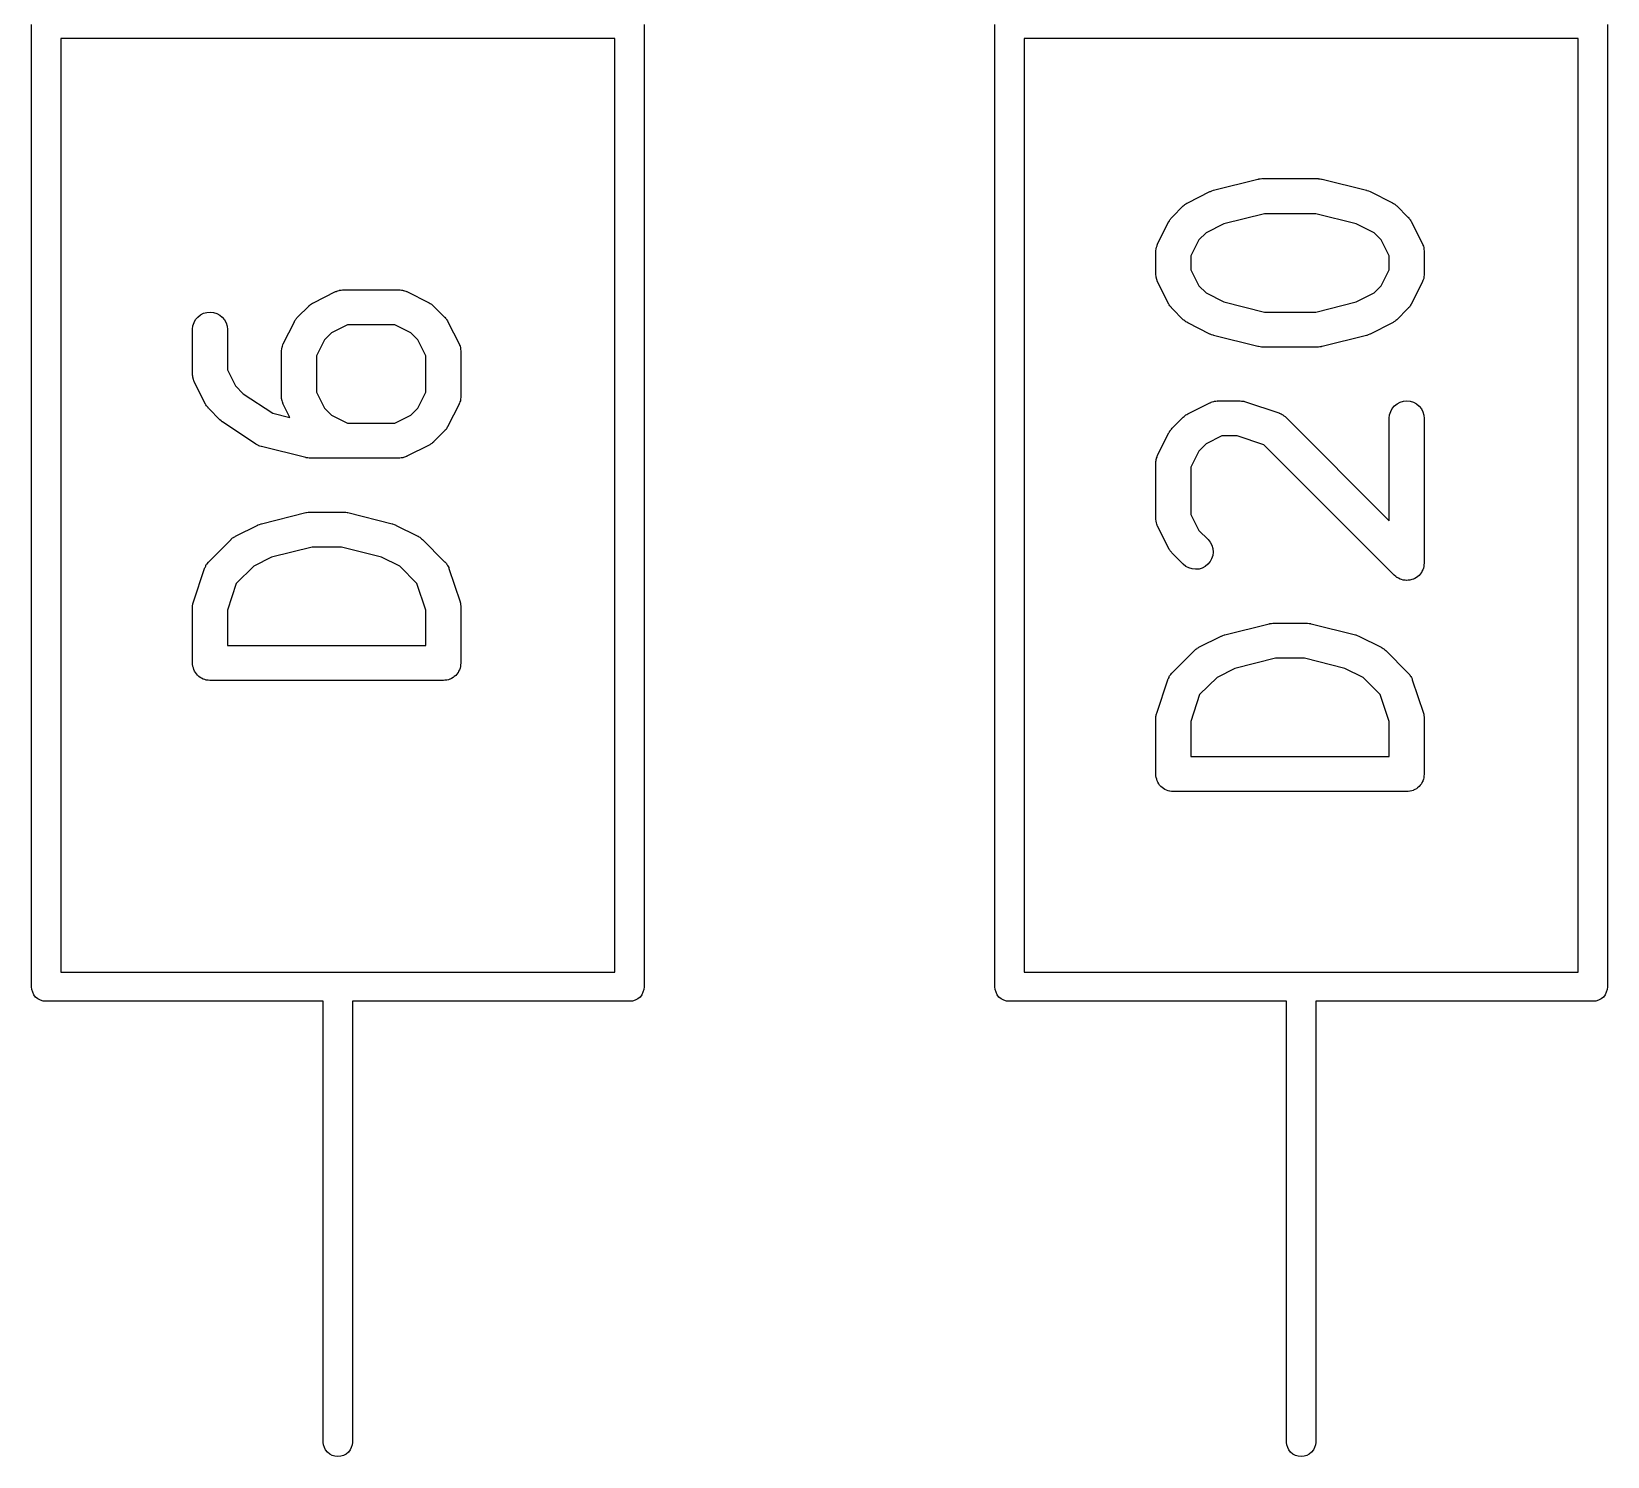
# Model space of a CAD drawing. Extents: x 99 to 194, y -157 to -33.
# Drawn here: x 125.44 to 130.84, y -59.36 to -54.48 of the extents above; entities that cross this region are included whole.
import ezdxf

# ---------------------------------------------------------------- set-up
doc = ezdxf.new("R2010")
doc.units = 0
doc.layers.add('BLACK', color=7, linetype='CONTINUOUS')

msp = doc.modelspace()

# ---------------------------------------------------------------- linework, layer by layer
at = {"layer": 'BLACK', "linetype": 'CONTINUOUS'}
for p, q in [((125.442, -57.7505), (125.442, -54.4554)), ((125.542, -54.503), (125.542, -57.703)), ((127.442, -54.503), (125.542, -54.503)), ((127.442, -57.703), (127.442, -54.503)), ((127.542, -54.4554), (127.542, -57.7506)), ((128.744, -57.7505), (128.744, -54.4554)), ((128.844, -54.503), (128.844, -57.703)), ((130.744, -54.503), (128.844, -54.503)), ((130.744, -57.703), (130.744, -54.503)), ((130.844, -54.4554), (130.844, -57.7506)), ((129.494, -55.0234), (129.646, -54.9853)), ((129.646, -54.9853), (129.647, -54.9851)), ((129.647, -54.9851), (129.648, -54.9849)), ((129.648, -54.9849), (129.649, -54.9846)), ((129.649, -54.9846), (129.654, -54.9842)), ((129.654, -54.9842), (129.659, -54.9835)), ((129.659, -54.9835), (129.66, -54.9836)), ((129.66, -54.9836), (129.661, -54.9835)), ((129.661, -54.9835), (129.851, -54.9835)), ((129.851, -54.9835), (129.852, -54.9835)), ((129.852, -54.9835), (129.853, -54.9836)), ((129.853, -54.9836), (129.854, -54.9836)), ((129.854, -54.9836), (129.859, -54.9843)), ((129.859, -54.9843), (129.864, -54.9848)), ((129.864, -54.9848), (129.865, -54.9851)), ((129.865, -54.9851), (129.866, -54.9853)), ((129.866, -54.9853), (130.018, -55.0234)), ((129.405, -55.066), (129.481, -55.0279)), ((129.481, -55.0279), (129.482, -55.0275)), ((129.482, -55.0274), (129.483, -55.0273)), ((129.482, -55.0275), (129.482, -55.0274)), ((129.483, -55.0273), (129.488, -55.0254)), ((129.488, -55.0254), (129.493, -55.0235)), ((129.493, -55.0235), (129.494, -55.0234)), ((129.493, -55.0235), (129.493, -55.0235)), ((130.018, -55.0234), (130.019, -55.0236)), ((130.019, -55.0236), (130.019, -55.0237)), ((130.019, -55.0237), (130.019, -55.0237)), ((130.019, -55.0237), (130.025, -55.0257)), ((130.025, -55.0257), (130.03, -55.0277)), ((130.03, -55.0277), (130.03, -55.0278)), ((130.03, -55.0278), (130.03, -55.0279)), ((130.03, -55.0279), (130.107, -55.066)), ((129.352, -55.1153), (129.39, -55.0772)), ((129.39, -55.0767), (129.393, -55.0745)), ((129.39, -55.0772), (129.39, -55.0767)), ((129.393, -55.0745), (129.395, -55.0722)), ((129.395, -55.0722), (129.397, -55.0709)), ((129.397, -55.0709), (129.399, -55.0693)), ((129.399, -55.0693), (129.402, -55.0678)), ((129.402, -55.0678), (129.405, -55.066)), ((130.107, -55.066), (130.107, -55.0664)), ((130.107, -55.0664), (130.11, -55.0682)), ((130.11, -55.0682), (130.113, -55.0698)), ((130.113, -55.0698), (130.115, -55.0714)), ((130.115, -55.0714), (130.117, -55.0728)), ((130.117, -55.0728), (130.12, -55.0751)), ((130.12, -55.0751), (130.122, -55.0772)), ((130.122, -55.0772), (130.16, -55.1153)), ((129.302, -55.2071), (129.34, -55.1309)), ((129.34, -55.1309), (129.341, -55.1302)), ((129.341, -55.1302), (129.343, -55.1274)), ((129.343, -55.1274), (129.344, -55.1244)), ((129.344, -55.1244), (129.346, -55.1225)), ((129.346, -55.1225), (129.347, -55.1204)), ((129.347, -55.1204), (129.349, -55.1179)), ((129.349, -55.1179), (129.352, -55.1153)), ((129.529, -55.1382), (129.468, -55.169)), ((129.668, -55.1035), (129.529, -55.1382)), ((129.844, -55.1035), (129.668, -55.1035)), ((129.983, -55.1382), (129.844, -55.1035)), ((130.044, -55.169), (129.983, -55.1382)), ((130.16, -55.1153), (130.161, -55.1159)), ((130.161, -55.1159), (130.163, -55.1186)), ((130.163, -55.1186), (130.165, -55.121)), ((130.165, -55.121), (130.167, -55.1231)), ((130.167, -55.1231), (130.168, -55.1251)), ((130.168, -55.1251), (130.17, -55.1281)), ((130.17, -55.1281), (130.171, -55.1309)), ((130.171, -55.1309), (130.21, -55.2071)), ((129.302, -55.2088), (129.302, -55.2071)), ((129.443, -55.1933), (129.416, -55.2481)), ((129.468, -55.169), (129.443, -55.1933)), ((130.068, -55.1933), (130.044, -55.169)), ((130.096, -55.2481), (130.068, -55.1933)), ((130.21, -55.2071), (130.21, -55.2079)), ((130.21, -55.2079), (130.211, -55.2095)), ((129.296, -55.2296), (129.297, -55.2256)), ((129.296, -55.2314), (129.296, -55.2296)), ((129.296, -55.2331), (129.296, -55.2314)), ((129.296, -55.234), (129.296, -55.2331)), ((129.296, -55.3101), (129.296, -55.234)), ((129.297, -55.2215), (129.298, -55.2198)), ((129.297, -55.2256), (129.297, -55.2215)), ((129.298, -55.2181), (129.3, -55.2142)), ((129.298, -55.2198), (129.298, -55.2181)), ((129.3, -55.2142), (129.301, -55.2103)), ((129.301, -55.2103), (129.302, -55.2088)), ((129.416, -55.2481), (129.416, -55.296)), ((130.096, -55.296), (130.096, -55.2481)), ((130.211, -55.2095), (130.211, -55.2111)), ((130.211, -55.2111), (130.213, -55.215)), ((130.213, -55.215), (130.214, -55.2189)), ((130.214, -55.2189), (130.214, -55.2206)), ((130.214, -55.2206), (130.215, -55.2223)), ((130.215, -55.2223), (130.215, -55.2264)), ((130.215, -55.2264), (130.216, -55.2304)), ((130.216, -55.2304), (130.216, -55.2322)), ((130.216, -55.2322), (130.216, -55.234)), ((130.216, -55.234), (130.216, -55.3101)), ((129.296, -55.3119), (129.296, -55.3101)), ((129.296, -55.3137), (129.296, -55.3119)), ((129.297, -55.3177), (129.296, -55.3137)), ((129.416, -55.296), (129.443, -55.3508)), ((130.068, -55.3508), (130.096, -55.296)), ((130.216, -55.3145), (130.215, -55.3185)), ((130.216, -55.3101), (130.216, -55.311)), ((130.216, -55.311), (130.216, -55.3127)), ((130.216, -55.3127), (130.216, -55.3145)), ((126.484, -55.3708), (126.485, -55.3704)), ((126.485, -55.3704), (126.487, -55.3698)), ((126.487, -55.3698), (126.488, -55.369)), ((126.488, -55.369), (126.492, -55.3678)), ((126.492, -55.3678), (126.496, -55.3664)), ((126.496, -55.3664), (126.498, -55.3661)), ((126.498, -55.3661), (126.499, -55.3656)), ((126.499, -55.3656), (126.503, -55.3652)), ((126.503, -55.3652), (126.508, -55.3645)), ((126.508, -55.3645), (126.509, -55.3646)), ((126.509, -55.3646), (126.511, -55.3644)), ((126.511, -55.3644), (126.702, -55.3644)), ((126.702, -55.3644), (126.704, -55.3646)), ((126.702, -55.3644), (126.702, -55.3644)), ((126.704, -55.3646), (126.706, -55.3646)), ((126.706, -55.3646), (126.71, -55.3653)), ((126.71, -55.3653), (126.714, -55.3657)), ((126.714, -55.3657), (126.716, -55.3663)), ((126.716, -55.3663), (126.717, -55.3666)), ((126.717, -55.3666), (126.721, -55.368)), ((126.721, -55.368), (126.725, -55.3693)), ((126.725, -55.3693), (126.727, -55.3701)), ((126.727, -55.3701), (126.728, -55.3708)), ((129.297, -55.3218), (129.297, -55.3177)), ((129.298, -55.3235), (129.297, -55.3218)), ((129.298, -55.3252), (129.298, -55.3235)), ((129.299, -55.3291), (129.298, -55.3252)), ((129.3, -55.333), (129.299, -55.3291)), ((129.301, -55.3346), (129.3, -55.333)), ((129.302, -55.3362), (129.301, -55.3346)), ((129.302, -55.337), (129.302, -55.3362)), ((129.34, -55.4132), (129.302, -55.337)), ((129.443, -55.3508), (129.468, -55.3751)), ((130.044, -55.3751), (130.068, -55.3508)), ((130.21, -55.337), (130.171, -55.4132)), ((130.211, -55.3338), (130.21, -55.3353)), ((130.21, -55.3353), (130.21, -55.337)), ((130.212, -55.3299), (130.211, -55.3338)), ((130.214, -55.326), (130.212, -55.3299)), ((130.215, -55.3226), (130.214, -55.3243)), ((130.214, -55.3243), (130.214, -55.326)), ((130.215, -55.3185), (130.215, -55.3226)), ((126.354, -55.4582), (126.392, -55.4201)), ((126.392, -55.4201), (126.393, -55.4195)), ((126.393, -55.4195), (126.396, -55.4174)), ((126.396, -55.4174), (126.398, -55.4151)), ((126.398, -55.4151), (126.4, -55.4138)), ((126.4, -55.4138), (126.402, -55.4122)), ((126.402, -55.4122), (126.405, -55.4106)), ((126.405, -55.4106), (126.408, -55.4089)), ((126.408, -55.4089), (126.484, -55.3708)), ((126.728, -55.3708), (126.805, -55.4089)), ((126.805, -55.4089), (126.805, -55.4092)), ((126.805, -55.4092), (126.808, -55.4111)), ((126.808, -55.4111), (126.811, -55.4127)), ((126.811, -55.4127), (126.813, -55.4142)), ((126.813, -55.4142), (126.815, -55.4156)), ((126.815, -55.4156), (126.818, -55.418)), ((126.818, -55.418), (126.82, -55.4201)), ((126.82, -55.4201), (126.858, -55.4582)), ((129.342, -55.416), (129.34, -55.4132)), ((129.344, -55.419), (129.342, -55.416)), ((129.345, -55.421), (129.344, -55.419)), ((129.347, -55.4231), (129.345, -55.421)), ((129.349, -55.4255), (129.347, -55.4231)), ((129.468, -55.3751), (129.529, -55.4059)), ((129.529, -55.4059), (129.668, -55.4406)), ((129.844, -55.4406), (129.983, -55.4059)), ((129.983, -55.4059), (130.044, -55.3751)), ((130.165, -55.4237), (130.162, -55.4262)), ((130.166, -55.4216), (130.165, -55.4237)), ((130.168, -55.4197), (130.166, -55.4216)), ((130.169, -55.4167), (130.168, -55.4197)), ((130.171, -55.4139), (130.169, -55.4167)), ((130.171, -55.4132), (130.171, -55.4139)), ((125.995, -55.4881), (125.999, -55.477)), ((125.999, -55.477), (126.004, -55.4667)), ((126.004, -55.4667), (126.012, -55.4578)), ((126.012, -55.4578), (126.021, -55.4504)), ((126.021, -55.4504), (126.031, -55.445)), ((126.031, -55.445), (126.043, -55.4417)), ((126.043, -55.4417), (126.054, -55.4406)), ((126.054, -55.4406), (126.066, -55.4418)), ((126.066, -55.4418), (126.077, -55.4453)), ((126.077, -55.4453), (126.087, -55.4509)), ((126.087, -55.4509), (126.096, -55.4583)), ((126.096, -55.4583), (126.104, -55.4674)), ((126.104, -55.4674), (126.109, -55.4778)), ((126.109, -55.4778), (126.113, -55.489)), ((126.305, -55.55), (126.343, -55.4738)), ((126.343, -55.473), (126.345, -55.4702)), ((126.343, -55.4738), (126.343, -55.473)), ((126.345, -55.4702), (126.347, -55.4672)), ((126.347, -55.4672), (126.348, -55.4653)), ((126.348, -55.4653), (126.35, -55.4632)), ((126.35, -55.4632), (126.352, -55.4608)), ((126.352, -55.4608), (126.354, -55.4582)), ((126.858, -55.4582), (126.859, -55.4588)), ((126.859, -55.4588), (126.861, -55.4614)), ((126.861, -55.4614), (126.863, -55.4639)), ((126.863, -55.4639), (126.865, -55.466)), ((126.865, -55.466), (126.866, -55.4679)), ((126.866, -55.4679), (126.868, -55.4709)), ((126.868, -55.4709), (126.869, -55.4738)), ((126.869, -55.4738), (126.908, -55.55)), ((129.351, -55.4282), (129.349, -55.4255)), ((129.352, -55.4288), (129.351, -55.4282)), ((129.39, -55.4669), (129.352, -55.4288)), ((129.392, -55.469), (129.39, -55.4669)), ((129.395, -55.4713), (129.392, -55.469)), ((129.397, -55.4727), (129.395, -55.4713)), ((129.399, -55.4743), (129.397, -55.4727)), ((129.402, -55.4759), (129.399, -55.4743)), ((129.405, -55.4777), (129.402, -55.4759)), ((129.405, -55.4781), (129.405, -55.4777)), ((129.481, -55.5162), (129.405, -55.4781)), ((129.668, -55.4406), (129.844, -55.4406)), ((130.107, -55.4781), (130.03, -55.5162)), ((130.109, -55.4763), (130.107, -55.4781)), ((130.112, -55.4747), (130.109, -55.4763)), ((130.114, -55.4732), (130.112, -55.4747)), ((130.116, -55.4719), (130.114, -55.4732)), ((130.119, -55.4695), (130.116, -55.4719)), ((130.122, -55.4674), (130.119, -55.4695)), ((130.16, -55.4288), (130.122, -55.4669)), ((130.122, -55.4669), (130.122, -55.4674)), ((130.162, -55.4262), (130.16, -55.4288)), ((125.994, -55.4998), (125.995, -55.4881)), ((125.994, -55.5006), (125.994, -55.4998)), ((125.994, -55.653), (125.994, -55.5006)), ((126.113, -55.489), (126.114, -55.5006)), ((126.114, -55.5006), (126.114, -55.6388)), ((126.47, -55.5118), (126.446, -55.5362)), ((126.525, -55.4844), (126.47, -55.5118)), ((126.687, -55.4844), (126.525, -55.4844)), ((126.742, -55.5118), (126.687, -55.4844)), ((126.766, -55.5362), (126.742, -55.5118)), ((129.482, -55.5163), (129.481, -55.5162)), ((129.482, -55.5164), (129.482, -55.5163)), ((129.487, -55.5184), (129.482, -55.5164)), ((129.492, -55.5204), (129.487, -55.5184)), ((129.493, -55.5204), (129.492, -55.5204)), ((129.493, -55.5205), (129.493, -55.5204)), ((129.494, -55.5207), (129.493, -55.5205)), ((129.646, -55.5588), (129.494, -55.5207)), ((130.018, -55.5207), (129.866, -55.5588)), ((130.019, -55.5206), (130.018, -55.5206)), ((130.018, -55.5206), (130.018, -55.5207)), ((130.024, -55.5187), (130.019, -55.5206)), ((130.029, -55.5168), (130.024, -55.5187)), ((130.03, -55.5166), (130.029, -55.5167)), ((130.029, -55.5167), (130.029, -55.5168)), ((130.03, -55.5162), (130.03, -55.5166)), ((126.299, -55.5725), (126.3, -55.5684)), ((126.299, -55.5742), (126.299, -55.5725)), ((126.299, -55.576), (126.299, -55.5742)), ((126.299, -55.5768), (126.299, -55.576)), ((126.299, -55.7292), (126.299, -55.5768)), ((126.3, -55.5643), (126.301, -55.5626)), ((126.3, -55.5684), (126.3, -55.5643)), ((126.301, -55.5609), (126.302, -55.5571)), ((126.301, -55.5626), (126.301, -55.5609)), ((126.302, -55.5571), (126.304, -55.5532)), ((126.304, -55.5516), (126.305, -55.55)), ((126.304, -55.5532), (126.304, -55.5516)), ((126.446, -55.5362), (126.419, -55.591)), ((126.794, -55.591), (126.766, -55.5362)), ((126.908, -55.55), (126.908, -55.5507)), ((126.908, -55.5507), (126.909, -55.5524)), ((126.909, -55.5524), (126.909, -55.5539)), ((126.909, -55.5539), (126.911, -55.5579)), ((126.911, -55.5579), (126.912, -55.5617)), ((126.912, -55.5617), (126.912, -55.5635)), ((126.912, -55.5635), (126.913, -55.5652)), ((126.913, -55.5652), (126.913, -55.5692)), ((126.913, -55.5692), (126.914, -55.5733)), ((126.914, -55.5733), (126.914, -55.5751)), ((126.914, -55.5751), (126.914, -55.5768)), ((126.914, -55.5768), (126.914, -55.7292)), ((129.647, -55.559), (129.646, -55.5588)), ((129.648, -55.5593), (129.647, -55.559)), ((129.653, -55.5598), (129.648, -55.5593)), ((129.658, -55.5605), (129.653, -55.5598)), ((129.659, -55.5605), (129.658, -55.5605)), ((129.66, -55.5606), (129.659, -55.5605)), ((129.661, -55.5606), (129.66, -55.5606)), ((129.851, -55.5606), (129.661, -55.5606)), ((129.852, -55.5605), (129.851, -55.5606)), ((129.853, -55.5606), (129.852, -55.5605)), ((129.858, -55.5599), (129.853, -55.5606)), ((129.863, -55.5595), (129.858, -55.5599)), ((129.864, -55.5592), (129.863, -55.5595)), ((129.865, -55.559), (129.864, -55.5592)), ((129.866, -55.5588), (129.865, -55.559)), ((126.114, -55.6388), (126.141, -55.6936)), ((126.419, -55.591), (126.419, -55.715)), ((126.794, -55.715), (126.794, -55.591)), ((125.994, -55.6548), (125.994, -55.653)), ((125.994, -55.6565), (125.994, -55.6548)), ((125.995, -55.6606), (125.994, -55.6565)), ((125.995, -55.6647), (125.995, -55.6606)), ((125.996, -55.6663), (125.995, -55.6647)), ((125.996, -55.6681), (125.996, -55.6663)), ((125.997, -55.6719), (125.996, -55.6681)), ((125.998, -55.6759), (125.997, -55.6719)), ((125.999, -55.6774), (125.998, -55.6759)), ((126, -55.6791), (125.999, -55.6774)), ((126, -55.6798), (126, -55.6791)), ((126.038, -55.756), (126, -55.6798)), ((126.141, -55.6936), (126.168, -55.7207)), ((126.168, -55.7207), (126.269, -55.7878)), ((126.299, -55.7309), (126.299, -55.7292)), ((126.299, -55.7327), (126.299, -55.7309)), ((126.299, -55.7368), (126.299, -55.7327)), ((126.3, -55.7408), (126.299, -55.7368)), ((126.3, -55.7425), (126.3, -55.7408)), ((126.301, -55.7443), (126.3, -55.7425)), ((126.302, -55.7481), (126.301, -55.7443)), ((126.303, -55.7521), (126.302, -55.7481)), ((126.419, -55.715), (126.446, -55.7698)), ((126.766, -55.7698), (126.794, -55.715)), ((126.912, -55.7451), (126.91, -55.7489)), ((126.913, -55.7417), (126.912, -55.7434)), ((126.912, -55.7434), (126.912, -55.7451)), ((126.914, -55.7335), (126.913, -55.7376)), ((126.913, -55.7376), (126.913, -55.7417)), ((126.914, -55.7292), (126.914, -55.73)), ((126.914, -55.73), (126.914, -55.7318)), ((126.914, -55.7318), (126.914, -55.7335)), ((129.489, -55.7487), (129.493, -55.7473)), ((129.493, -55.7473), (129.495, -55.747)), ((129.495, -55.747), (129.497, -55.7465)), ((129.497, -55.7465), (129.501, -55.7461)), ((129.501, -55.7461), (129.505, -55.7455)), ((129.505, -55.7455), (129.507, -55.7456)), ((129.507, -55.7456), (129.508, -55.7454)), ((129.508, -55.7454), (129.584, -55.7454)), ((129.584, -55.7454), (129.585, -55.7454)), ((129.585, -55.7454), (129.589, -55.7458)), ((129.589, -55.7458), (129.592, -55.7459)), ((129.592, -55.7459), (129.594, -55.7464)), ((129.594, -55.7464), (129.597, -55.7467)), ((129.597, -55.7467), (129.6, -55.7477)), ((129.6, -55.7477), (129.603, -55.7485)), ((129.603, -55.7485), (129.718, -55.7866)), ((130.133, -55.7497), (130.145, -55.7464)), ((130.145, -55.7464), (130.156, -55.7454)), ((130.156, -55.7454), (130.168, -55.7466)), ((130.168, -55.7466), (130.179, -55.7501)), ((126.04, -55.7589), (126.038, -55.756)), ((126.042, -55.7619), (126.04, -55.7589)), ((126.043, -55.7638), (126.042, -55.7619)), ((126.045, -55.7659), (126.043, -55.7638)), ((126.047, -55.7684), (126.045, -55.7659)), ((126.049, -55.771), (126.047, -55.7684)), ((126.05, -55.7716), (126.049, -55.771)), ((126.088, -55.8097), (126.05, -55.7716)), ((126.269, -55.7878), (126.328, -55.8026)), ((126.304, -55.7536), (126.303, -55.7521)), ((126.305, -55.7553), (126.304, -55.7536)), ((126.305, -55.756), (126.305, -55.7553)), ((126.328, -55.8026), (126.305, -55.756)), ((126.446, -55.7698), (126.47, -55.7942)), ((126.47, -55.7942), (126.525, -55.8216)), ((126.687, -55.8216), (126.742, -55.7942)), ((126.742, -55.7942), (126.766, -55.7698)), ((126.908, -55.756), (126.869, -55.8322)), ((126.909, -55.7528), (126.908, -55.7544)), ((126.908, -55.7544), (126.908, -55.756)), ((126.91, -55.7489), (126.909, -55.7528)), ((129.352, -55.8391), (129.39, -55.801)), ((129.39, -55.8005), (129.393, -55.7984)), ((129.39, -55.801), (129.39, -55.8005)), ((129.393, -55.7984), (129.395, -55.796)), ((129.395, -55.796), (129.397, -55.7947)), ((129.397, -55.7947), (129.399, -55.7932)), ((129.399, -55.7932), (129.402, -55.7916)), ((129.402, -55.7916), (129.405, -55.7898)), ((129.405, -55.7898), (129.481, -55.7517)), ((129.481, -55.7517), (129.482, -55.7513)), ((129.482, -55.7513), (129.484, -55.7507)), ((129.484, -55.7507), (129.485, -55.7499)), ((129.485, -55.7499), (129.489, -55.7487)), ((129.718, -55.7866), (129.719, -55.7868)), ((129.719, -55.7868), (129.72, -55.7876)), ((129.72, -55.7876), (129.722, -55.7881)), ((129.722, -55.7881), (129.725, -55.79)), ((129.725, -55.79), (129.729, -55.7917)), ((129.729, -55.7917), (129.731, -55.7928)), ((129.731, -55.7928), (129.732, -55.7936)), ((129.732, -55.7936), (129.735, -55.7962)), ((129.735, -55.7962), (129.739, -55.7986)), ((129.739, -55.7986), (129.74, -55.7999)), ((129.74, -55.7999), (129.741, -55.801)), ((129.741, -55.801), (130.096, -56.1558)), ((130.096, -55.8045), (130.097, -55.7929)), ((130.097, -55.7929), (130.101, -55.7817)), ((130.101, -55.7817), (130.106, -55.7715)), ((130.106, -55.7715), (130.114, -55.7625)), ((130.114, -55.7625), (130.123, -55.7552)), ((130.123, -55.7552), (130.133, -55.7497)), ((130.179, -55.7501), (130.189, -55.7556)), ((130.189, -55.7556), (130.198, -55.7631)), ((130.198, -55.7631), (130.206, -55.7722)), ((130.206, -55.7722), (130.211, -55.7825)), ((130.211, -55.7825), (130.215, -55.7937)), ((130.215, -55.7937), (130.216, -55.8054)), ((126.092, -55.8132), (126.088, -55.8097)), ((126.096, -55.8167), (126.092, -55.8132)), ((126.097, -55.8172), (126.096, -55.8167)), ((126.211, -55.8934), (126.097, -55.8172)), ((126.525, -55.8216), (126.687, -55.8216)), ((126.858, -55.8478), (126.82, -55.8859)), ((126.86, -55.8452), (126.858, -55.8478)), ((126.863, -55.8428), (126.86, -55.8452)), ((126.864, -55.8407), (126.863, -55.8428)), ((126.866, -55.8388), (126.864, -55.8407)), ((126.867, -55.8358), (126.866, -55.8388)), ((126.869, -55.833), (126.867, -55.8358)), ((126.869, -55.8322), (126.869, -55.833)), ((129.302, -55.9309), (129.34, -55.8547)), ((129.34, -55.8547), (129.341, -55.854)), ((129.341, -55.854), (129.343, -55.8512)), ((129.343, -55.8512), (129.344, -55.8482)), ((129.344, -55.8482), (129.346, -55.8463)), ((129.346, -55.8463), (129.347, -55.8442)), ((129.347, -55.8442), (129.349, -55.8417)), ((129.349, -55.8417), (129.352, -55.8391)), ((130.096, -55.8054), (130.096, -55.8045)), ((130.096, -56.1558), (130.096, -55.8054)), ((130.216, -55.8054), (130.216, -56.3006)), ((126.215, -55.8953), (126.211, -55.8934)), ((126.218, -55.8974), (126.215, -55.8953)), ((126.22, -55.898), (126.218, -55.8974)), ((126.221, -55.8989), (126.22, -55.898)), ((126.225, -55.9001), (126.221, -55.8989)), ((126.229, -55.9015), (126.225, -55.9001)), ((126.23, -55.9017), (126.229, -55.9015)), ((126.382, -55.9398), (126.23, -55.9017)), ((126.805, -55.8971), (126.728, -55.9352)), ((126.807, -55.8953), (126.805, -55.8971)), ((126.81, -55.8938), (126.807, -55.8953)), ((126.812, -55.8922), (126.81, -55.8938)), ((126.814, -55.8909), (126.812, -55.8922)), ((126.817, -55.8886), (126.814, -55.8909)), ((126.82, -55.8865), (126.817, -55.8886)), ((126.82, -55.8859), (126.82, -55.8865)), ((129.468, -55.8928), (129.443, -55.9171)), ((129.522, -55.8654), (129.468, -55.8928)), ((129.575, -55.8654), (129.522, -55.8654)), ((129.666, -55.8959), (129.575, -55.8654)), ((130.113, -56.343), (129.666, -55.8959)), ((126.383, -55.9399), (126.382, -55.9398)), ((126.384, -55.9403), (126.383, -55.9399)), ((126.389, -55.9408), (126.384, -55.9403)), ((126.394, -55.9415), (126.389, -55.9408)), ((126.395, -55.9414), (126.394, -55.9415)), ((126.396, -55.9416), (126.395, -55.9414)), ((126.397, -55.9416), (126.396, -55.9416)), ((126.702, -55.9416), (126.397, -55.9416)), ((126.703, -55.9414), (126.702, -55.9416)), ((126.705, -55.9415), (126.703, -55.9414)), ((126.709, -55.9408), (126.705, -55.9415)), ((126.713, -55.9404), (126.709, -55.9408)), ((126.715, -55.9399), (126.713, -55.9404)), ((126.717, -55.9396), (126.715, -55.9399)), ((126.72, -55.9382), (126.717, -55.9396)), ((126.724, -55.937), (126.72, -55.9382)), ((126.726, -55.9362), (126.724, -55.937)), ((126.728, -55.9356), (126.726, -55.9362)), ((126.728, -55.9352), (126.728, -55.9356)), ((129.296, -55.9534), (129.297, -55.9494)), ((129.296, -55.9552), (129.296, -55.9534)), ((129.296, -55.9569), (129.296, -55.9552)), ((129.296, -55.9578), (129.296, -55.9569)), ((129.296, -56.1482), (129.296, -55.9578)), ((129.297, -55.9453), (129.298, -55.9436)), ((129.297, -55.9494), (129.297, -55.9453)), ((129.298, -55.9419), (129.3, -55.938)), ((129.298, -55.9436), (129.298, -55.9419)), ((129.3, -55.938), (129.301, -55.9341)), ((129.301, -55.9341), (129.302, -55.9326)), ((129.302, -55.9326), (129.302, -55.9309)), ((129.443, -55.9171), (129.416, -55.9719)), ((129.416, -55.9719), (129.416, -56.1341)), ((126.39, -56.127), (126.395, -56.1264)), ((126.395, -56.1264), (126.396, -56.1264)), ((126.396, -56.1264), (126.397, -56.1263)), ((126.397, -56.1263), (126.511, -56.1263)), ((126.511, -56.1263), (126.512, -56.1263)), ((126.512, -56.1263), (126.513, -56.1265)), ((126.513, -56.1265), (126.514, -56.1264)), ((126.514, -56.1264), (126.519, -56.1271)), ((126.141, -56.2089), (126.218, -56.1708)), ((126.218, -56.1704), (126.219, -56.1703)), ((126.218, -56.1708), (126.218, -56.1704)), ((126.219, -56.1702), (126.224, -56.1683)), ((126.219, -56.1703), (126.219, -56.1702)), ((126.224, -56.1683), (126.229, -56.1664)), ((126.229, -56.1664), (126.23, -56.1663)), ((126.23, -56.1662), (126.382, -56.1281)), ((126.23, -56.1663), (126.23, -56.1662)), ((126.382, -56.1281), (126.383, -56.1279)), ((126.383, -56.1279), (126.384, -56.1278)), ((126.384, -56.1278), (126.385, -56.1275)), ((126.385, -56.1275), (126.39, -56.127)), ((126.519, -56.1271), (126.524, -56.1276)), ((126.524, -56.1276), (126.525, -56.128)), ((126.525, -56.128), (126.526, -56.1281)), ((126.526, -56.1281), (126.678, -56.1662)), ((126.678, -56.1662), (126.679, -56.1664)), ((126.679, -56.1664), (126.679, -56.1665)), ((126.679, -56.1665), (126.679, -56.1666)), ((126.679, -56.1666), (126.685, -56.1686)), ((126.685, -56.1686), (126.69, -56.1705)), ((126.69, -56.1705), (126.69, -56.1707)), ((126.69, -56.1707), (126.69, -56.1708)), ((126.69, -56.1708), (126.766, -56.2089)), ((129.296, -56.15), (129.296, -56.1482)), ((129.296, -56.1518), (129.296, -56.15)), ((129.297, -56.1558), (129.296, -56.1518)), ((129.297, -56.1599), (129.297, -56.1558)), ((129.298, -56.1616), (129.297, -56.1599)), ((129.298, -56.1633), (129.298, -56.1616)), ((129.299, -56.1672), (129.298, -56.1633)), ((129.3, -56.1711), (129.299, -56.1672)), ((129.301, -56.1727), (129.3, -56.1711)), ((129.302, -56.1743), (129.301, -56.1727)), ((129.302, -56.1751), (129.302, -56.1743)), ((129.34, -56.2513), (129.302, -56.1751)), ((129.416, -56.1341), (129.443, -56.1889)), ((126.05, -56.2963), (126.126, -56.2201)), ((126.126, -56.2195), (126.129, -56.2174)), ((126.126, -56.2201), (126.126, -56.2195)), ((126.129, -56.2174), (126.131, -56.2151)), ((126.131, -56.2151), (126.134, -56.2138)), ((126.134, -56.2138), (126.136, -56.2122)), ((126.136, -56.2122), (126.139, -56.2106)), ((126.139, -56.2106), (126.141, -56.2089)), ((126.766, -56.2089), (126.767, -56.2092)), ((126.767, -56.2092), (126.77, -56.2111)), ((126.77, -56.2111), (126.773, -56.2127)), ((126.773, -56.2127), (126.775, -56.2143)), ((126.775, -56.2143), (126.777, -56.2156)), ((126.777, -56.2156), (126.779, -56.218)), ((126.779, -56.218), (126.782, -56.2201)), ((126.782, -56.2201), (126.858, -56.2963)), ((129.443, -56.1889), (129.475, -56.2201)), ((129.475, -56.2201), (129.475, -56.2207)), ((129.475, -56.2207), (129.482, -56.2298)), ((129.482, -56.2298), (129.488, -56.2402)), ((126.265, -56.281), (126.204, -56.3118)), ((126.404, -56.2463), (126.265, -56.281)), ((126.504, -56.2463), (126.404, -56.2463)), ((126.642, -56.281), (126.504, -56.2463)), ((126.704, -56.3118), (126.642, -56.281)), ((129.342, -56.2541), (129.34, -56.2513)), ((129.344, -56.2571), (129.342, -56.2541)), ((129.345, -56.2591), (129.344, -56.2571)), ((129.347, -56.2612), (129.345, -56.2591)), ((129.349, -56.2636), (129.347, -56.2612)), ((129.351, -56.2663), (129.349, -56.2636)), ((129.352, -56.2669), (129.351, -56.2663)), ((129.39, -56.3049), (129.352, -56.2669)), ((129.487, -56.286), (129.482, -56.2962)), ((129.491, -56.2748), (129.487, -56.286)), ((129.488, -56.2402), (129.491, -56.2515)), ((129.491, -56.2515), (129.492, -56.2632)), ((129.492, -56.2632), (129.491, -56.2748)), ((125.997, -56.434), (126.035, -56.3197)), ((126.035, -56.3189), (126.036, -56.3173)), ((126.035, -56.3197), (126.035, -56.3189)), ((126.036, -56.3173), (126.037, -56.3157)), ((126.037, -56.3157), (126.039, -56.312)), ((126.039, -56.312), (126.04, -56.3083)), ((126.04, -56.3083), (126.041, -56.3069)), ((126.041, -56.3069), (126.042, -56.3053)), ((126.042, -56.3053), (126.045, -56.3022)), ((126.045, -56.3022), (126.047, -56.2989)), ((126.047, -56.2989), (126.048, -56.2977)), ((126.048, -56.2977), (126.05, -56.2963)), ((126.204, -56.3118), (126.144, -56.3711)), ((126.763, -56.3711), (126.704, -56.3118)), ((126.858, -56.2963), (126.859, -56.2969)), ((126.859, -56.2969), (126.86, -56.2983)), ((126.86, -56.2983), (126.861, -56.2995)), ((126.861, -56.2995), (126.864, -56.3028)), ((126.864, -56.3028), (126.866, -56.306)), ((126.866, -56.306), (126.867, -56.3076)), ((126.867, -56.3076), (126.868, -56.309)), ((126.868, -56.309), (126.87, -56.3128)), ((126.87, -56.3128), (126.872, -56.3164)), ((126.872, -56.3164), (126.872, -56.3181)), ((126.872, -56.3181), (126.873, -56.3197)), ((126.873, -56.3197), (126.911, -56.434)), ((129.399, -56.3124), (129.39, -56.3049)), ((129.409, -56.3179), (129.399, -56.3124)), ((129.42, -56.3213), (129.409, -56.3179)), ((129.432, -56.3225), (129.42, -56.3213)), ((129.444, -56.3214), (129.432, -56.3225)), ((129.455, -56.3181), (129.444, -56.3214)), ((129.465, -56.3126), (129.455, -56.3181)), ((129.474, -56.3052), (129.465, -56.3126)), ((129.482, -56.2962), (129.474, -56.3052)), ((130.202, -56.3388), (130.198, -56.3433)), ((130.205, -56.3345), (130.202, -56.3388)), ((130.206, -56.3343), (130.205, -56.3344)), ((130.205, -56.3344), (130.205, -56.3345)), ((130.208, -56.3293), (130.206, -56.3343)), ((130.211, -56.3243), (130.208, -56.3293)), ((130.213, -56.3186), (130.211, -56.3241)), ((130.211, -56.3241), (130.211, -56.3242)), ((130.211, -56.3242), (130.211, -56.3243)), ((130.215, -56.3131), (130.213, -56.3186)), ((130.216, -56.3015), (130.215, -56.3071)), ((130.215, -56.3071), (130.215, -56.3129)), ((130.215, -56.3129), (130.215, -56.313)), ((130.215, -56.313), (130.215, -56.3131)), ((130.216, -56.3006), (130.216, -56.3012)), ((130.216, -56.3012), (130.216, -56.3012)), ((130.216, -56.3012), (130.216, -56.3013)), ((130.216, -56.3013), (130.216, -56.3015)), ((126.144, -56.3711), (126.114, -56.4627)), ((126.794, -56.4627), (126.763, -56.3711)), ((130.118, -56.3467), (130.113, -56.343)), ((130.122, -56.3504), (130.118, -56.3467)), ((130.123, -56.3505), (130.122, -56.3504)), ((130.122, -56.3504), (130.122, -56.3504)), ((130.128, -56.3532), (130.123, -56.3505)), ((130.133, -56.3559), (130.128, -56.3532)), ((130.133, -56.356), (130.133, -56.3559)), ((130.138, -56.3577), (130.133, -56.356)), ((130.133, -56.356), (130.133, -56.356)), ((130.144, -56.3594), (130.138, -56.3577)), ((130.15, -56.36), (130.144, -56.3594)), ((130.144, -56.3594), (130.144, -56.3594)), ((130.144, -56.3594), (130.144, -56.3594)), ((130.155, -56.3606), (130.15, -56.36)), ((130.156, -56.3606), (130.155, -56.3606)), ((130.161, -56.3601), (130.156, -56.3606)), ((130.156, -56.3606), (130.156, -56.3606)), ((130.167, -56.3596), (130.161, -56.3601)), ((130.173, -56.3578), (130.167, -56.3595)), ((130.167, -56.3595), (130.167, -56.3595)), ((130.167, -56.3595), (130.167, -56.3596)), ((130.178, -56.3562), (130.173, -56.3578)), ((130.179, -56.3562), (130.178, -56.3562)), ((130.178, -56.3562), (130.178, -56.3562)), ((130.184, -56.3534), (130.179, -56.3562)), ((130.189, -56.3508), (130.184, -56.3534)), ((130.194, -56.3469), (130.189, -56.3507)), ((130.189, -56.3507), (130.189, -56.3508)), ((130.189, -56.3508), (130.189, -56.3508)), ((130.198, -56.3435), (130.194, -56.3469)), ((130.198, -56.3433), (130.198, -56.3434)), ((130.198, -56.3434), (130.198, -56.3435)), ((125.994, -56.4454), (125.995, -56.443)), ((125.994, -56.4488), (125.994, -56.4454)), ((125.994, -56.4522), (125.994, -56.4488)), ((125.995, -56.4405), (125.996, -56.4373)), ((125.995, -56.443), (125.995, -56.4405)), ((125.996, -56.4373), (125.997, -56.434)), ((126.911, -56.434), (126.911, -56.4348)), ((126.911, -56.4348), (126.912, -56.4381)), ((126.912, -56.4381), (126.913, -56.4413)), ((126.913, -56.4413), (126.913, -56.4438)), ((126.913, -56.4438), (126.914, -56.4463)), ((126.914, -56.4463), (126.914, -56.4496)), ((126.914, -56.4496), (126.914, -56.453)), ((125.994, -56.453), (125.994, -56.4522)), ((125.994, -56.6435), (125.994, -56.453)), ((126.114, -56.4627), (126.114, -56.5835)), ((126.794, -56.5835), (126.794, -56.4627)), ((126.914, -56.453), (126.914, -56.6435)), ((129.443, -56.5898), (129.52, -56.5517)), ((129.52, -56.5513), (129.521, -56.5512)), ((129.52, -56.5517), (129.52, -56.5513)), ((129.521, -56.5511), (129.526, -56.5493)), ((129.521, -56.5512), (129.521, -56.5511)), ((129.526, -56.5493), (129.531, -56.5473)), ((129.531, -56.5473), (129.532, -56.5473)), ((129.532, -56.5472), (129.684, -56.5091)), ((129.532, -56.5473), (129.532, -56.5472)), ((129.684, -56.5091), (129.685, -56.5089)), ((129.685, -56.5089), (129.686, -56.5087)), ((129.686, -56.5087), (129.687, -56.5084)), ((129.687, -56.5084), (129.692, -56.508)), ((129.692, -56.508), (129.697, -56.5073)), ((129.697, -56.5073), (129.698, -56.5074)), ((129.698, -56.5074), (129.699, -56.5073)), ((129.699, -56.5073), (129.813, -56.5073)), ((129.813, -56.5073), (129.814, -56.5073)), ((129.814, -56.5073), (129.815, -56.5074)), ((129.815, -56.5074), (129.816, -56.5074)), ((129.816, -56.5074), (129.821, -56.5081)), ((129.821, -56.5081), (129.826, -56.5086)), ((129.826, -56.5086), (129.827, -56.5089)), ((129.827, -56.5089), (129.828, -56.5091)), ((129.828, -56.5091), (129.98, -56.5472)), ((129.98, -56.5472), (129.981, -56.5474)), ((129.981, -56.5474), (129.981, -56.5475)), ((129.981, -56.5475), (129.981, -56.5475)), ((129.981, -56.5475), (129.986, -56.5495)), ((129.986, -56.5495), (129.992, -56.5515)), ((129.992, -56.5515), (129.992, -56.5516)), ((129.992, -56.5516), (129.992, -56.5517)), ((129.992, -56.5517), (130.068, -56.5898)), ((126.114, -56.5835), (126.794, -56.5835)), ((129.352, -56.6772), (129.428, -56.6011)), ((129.428, -56.6005), (129.431, -56.5984)), ((129.428, -56.6011), (129.428, -56.6005)), ((129.431, -56.5984), (129.433, -56.596)), ((129.433, -56.596), (129.436, -56.5947)), ((129.436, -56.5947), (129.438, -56.5932)), ((129.438, -56.5932), (129.441, -56.5916)), ((129.441, -56.5916), (129.443, -56.5898)), ((130.068, -56.5898), (130.069, -56.5902)), ((130.069, -56.5902), (130.072, -56.592)), ((130.072, -56.592), (130.075, -56.5936)), ((130.075, -56.5936), (130.077, -56.5952)), ((130.077, -56.5952), (130.079, -56.5966)), ((130.079, -56.5966), (130.081, -56.5989)), ((130.081, -56.5989), (130.084, -56.6011)), ((130.084, -56.6011), (130.16, -56.6772)), ((125.994, -56.6491), (125.994, -56.6435)), ((125.995, -56.6547), (125.994, -56.6491)), ((125.995, -56.6549), (125.995, -56.6547)), ((125.995, -56.6551), (125.995, -56.6549)), ((125.997, -56.6605), (125.995, -56.6551)), ((125.998, -56.666), (125.997, -56.6605)), ((125.998, -56.6661), (125.998, -56.666)), ((125.998, -56.6663), (125.998, -56.6661)), ((126.001, -56.6713), (125.998, -56.6663)), ((126.911, -56.6613), (126.909, -56.6667)), ((126.909, -56.6667), (126.909, -56.6669)), ((126.909, -56.6669), (126.909, -56.6671)), ((126.913, -56.656), (126.911, -56.6613)), ((126.914, -56.6443), (126.913, -56.6499)), ((126.913, -56.6499), (126.913, -56.6555)), ((126.913, -56.6555), (126.913, -56.6557)), ((126.913, -56.6557), (126.913, -56.656)), ((126.914, -56.6435), (126.914, -56.6439)), ((126.914, -56.6439), (126.914, -56.6439)), ((126.914, -56.6439), (126.914, -56.6439)), ((126.914, -56.6439), (126.914, -56.6443)), ((129.567, -56.662), (129.506, -56.6928)), ((129.706, -56.6273), (129.567, -56.662)), ((129.806, -56.6273), (129.706, -56.6273)), ((129.944, -56.662), (129.806, -56.6273)), ((130.006, -56.6928), (129.944, -56.662)), ((126.004, -56.6763), (126.001, -56.6713)), ((126.004, -56.6765), (126.004, -56.6763)), ((126.004, -56.6767), (126.004, -56.6765)), ((126.007, -56.681), (126.004, -56.6767)), ((126.011, -56.6855), (126.007, -56.681)), ((126.011, -56.6856), (126.011, -56.6855)), ((126.011, -56.6858), (126.011, -56.6856)), ((126.016, -56.6893), (126.011, -56.6858)), ((126.02, -56.693), (126.016, -56.6893)), ((126.02, -56.6931), (126.02, -56.693)), ((126.02, -56.6932), (126.02, -56.6931)), ((126.025, -56.6959), (126.02, -56.6932)), ((126.03, -56.6986), (126.025, -56.6959)), ((126.03, -56.6987), (126.03, -56.6986)), ((126.031, -56.6988), (126.03, -56.6987)), ((126.036, -56.7005), (126.031, -56.6988)), ((126.041, -56.7022), (126.036, -56.7005)), ((126.042, -56.7022), (126.041, -56.7022)), ((126.042, -56.7023), (126.042, -56.7022)), ((126.048, -56.7028), (126.042, -56.7023)), ((126.053, -56.7035), (126.048, -56.7028)), ((126.054, -56.7035), (126.053, -56.7035)), ((126.053, -56.7035), (126.053, -56.7035)), ((126.053, -56.7035), (126.053, -56.7035)), ((126.854, -56.7035), (126.054, -56.7035)), ((126.054, -56.7035), (126.054, -56.7035)), ((126.859, -56.7029), (126.854, -56.7035)), ((126.865, -56.7024), (126.859, -56.7029)), ((126.866, -56.7023), (126.865, -56.7024)), ((126.865, -56.7024), (126.865, -56.7024)), ((126.871, -56.7007), (126.866, -56.7023)), ((126.876, -56.6991), (126.871, -56.7007)), ((126.877, -56.699), (126.876, -56.6991)), ((126.882, -56.6963), (126.877, -56.6989)), ((126.877, -56.6989), (126.877, -56.699)), ((126.887, -56.6937), (126.882, -56.6963)), ((126.891, -56.6899), (126.887, -56.6935)), ((126.887, -56.6935), (126.887, -56.6935)), ((126.887, -56.6935), (126.887, -56.6937)), ((126.896, -56.6863), (126.891, -56.6899)), ((126.9, -56.6817), (126.896, -56.686)), ((126.896, -56.686), (126.896, -56.6862)), ((126.896, -56.6862), (126.896, -56.6863)), ((126.903, -56.6774), (126.9, -56.6817)), ((126.904, -56.6772), (126.903, -56.6774)), ((126.906, -56.6721), (126.904, -56.677)), ((126.904, -56.677), (126.904, -56.6772)), ((126.909, -56.6671), (126.906, -56.6721)), ((129.299, -56.815), (129.337, -56.7007)), ((129.337, -56.6999), (129.338, -56.6983)), ((129.337, -56.7007), (129.337, -56.6999)), ((129.338, -56.6983), (129.339, -56.6966)), ((129.339, -56.6966), (129.341, -56.693)), ((129.341, -56.693), (129.342, -56.6893)), ((129.342, -56.6893), (129.343, -56.6878)), ((129.343, -56.6878), (129.344, -56.6863)), ((129.344, -56.6863), (129.347, -56.6831)), ((129.347, -56.6831), (129.349, -56.6798)), ((129.349, -56.6798), (129.35, -56.6786)), ((129.35, -56.6786), (129.352, -56.6772)), ((129.506, -56.6928), (129.446, -56.7521)), ((130.065, -56.7521), (130.006, -56.6928)), ((130.16, -56.6772), (130.161, -56.6778)), ((130.161, -56.6778), (130.162, -56.6792)), ((130.162, -56.6792), (130.163, -56.6804)), ((130.163, -56.6804), (130.166, -56.6838)), ((130.166, -56.6838), (130.168, -56.687)), ((130.168, -56.687), (130.169, -56.6886)), ((130.169, -56.6886), (130.17, -56.69)), ((130.17, -56.69), (130.172, -56.6937)), ((130.172, -56.6937), (130.174, -56.6974)), ((130.174, -56.6974), (130.174, -56.6991)), ((130.174, -56.6991), (130.175, -56.7007)), ((130.175, -56.7007), (130.213, -56.815)), ((129.446, -56.7521), (129.416, -56.8437)), ((130.096, -56.8437), (130.065, -56.7521)), ((129.296, -56.8264), (129.297, -56.824)), ((129.296, -56.8298), (129.296, -56.8264)), ((129.297, -56.8215), (129.298, -56.8183)), ((129.297, -56.824), (129.297, -56.8215)), ((129.298, -56.8183), (129.299, -56.815)), ((130.213, -56.815), (130.213, -56.8158)), ((130.213, -56.8158), (130.214, -56.8191)), ((130.214, -56.8191), (130.215, -56.8223)), ((130.215, -56.8223), (130.215, -56.8248)), ((130.215, -56.8248), (130.216, -56.8272)), ((130.216, -56.8272), (130.216, -56.8306)), ((129.296, -56.8331), (129.296, -56.8298)), ((129.296, -56.834), (129.296, -56.8331)), ((129.296, -57.0244), (129.296, -56.834)), ((129.416, -56.8437), (129.416, -56.9644)), ((130.096, -56.9644), (130.096, -56.8437)), ((130.216, -56.8306), (130.216, -56.834)), ((130.216, -56.834), (130.216, -57.0244)), ((129.416, -56.9644), (130.096, -56.9644)), ((129.296, -57.03), (129.296, -57.0244)), ((129.297, -57.0357), (129.296, -57.03)), ((129.297, -57.0359), (129.297, -57.0357)), ((129.297, -57.0361), (129.297, -57.0359)), ((129.299, -57.0415), (129.297, -57.0361)), ((129.3, -57.0469), (129.299, -57.0415)), ((130.213, -57.0423), (130.211, -57.0477)), ((130.215, -57.0369), (130.213, -57.0423)), ((130.216, -57.0253), (130.215, -57.0308)), ((130.215, -57.0308), (130.215, -57.0365)), ((130.215, -57.0365), (130.215, -57.0367)), ((130.215, -57.0367), (130.215, -57.0369)), ((130.216, -57.0244), (130.216, -57.0248)), ((130.216, -57.0248), (130.216, -57.0248)), ((130.216, -57.0248), (130.216, -57.0249)), ((130.216, -57.0249), (130.216, -57.0253)), ((129.3, -57.0471), (129.3, -57.0469)), ((129.3, -57.0473), (129.3, -57.0471)), ((129.303, -57.0523), (129.3, -57.0473)), ((129.306, -57.0573), (129.303, -57.0523)), ((129.306, -57.0574), (129.306, -57.0573)), ((129.306, -57.0576), (129.306, -57.0574)), ((129.309, -57.062), (129.306, -57.0576)), ((129.313, -57.0664), (129.309, -57.062)), ((129.313, -57.0665), (129.313, -57.0664)), ((129.313, -57.0667), (129.313, -57.0665)), ((129.318, -57.0703), (129.313, -57.0667)), ((129.322, -57.0739), (129.318, -57.0703)), ((129.322, -57.074), (129.322, -57.0739)), ((129.322, -57.0742), (129.322, -57.074)), ((129.327, -57.0769), (129.322, -57.0742)), ((129.332, -57.0796), (129.327, -57.0769)), ((129.333, -57.0797), (129.332, -57.0796)), ((129.332, -57.0796), (129.332, -57.0796)), ((129.338, -57.0814), (129.333, -57.0797)), ((129.343, -57.0831), (129.338, -57.0814)), ((129.344, -57.0831), (129.343, -57.0831)), ((129.344, -57.0832), (129.344, -57.0831)), ((129.35, -57.0838), (129.344, -57.0832)), ((129.355, -57.0844), (129.35, -57.0838)), ((129.356, -57.0844), (129.355, -57.0844)), ((129.355, -57.0844), (129.355, -57.0844)), ((129.355, -57.0844), (129.355, -57.0844)), ((130.156, -57.0844), (129.356, -57.0844)), ((129.356, -57.0844), (129.356, -57.0844)), ((130.161, -57.0839), (130.156, -57.0844)), ((130.167, -57.0834), (130.161, -57.0839)), ((130.168, -57.0833), (130.167, -57.0833)), ((130.167, -57.0833), (130.167, -57.0834)), ((130.173, -57.0816), (130.168, -57.0833)), ((130.178, -57.0801), (130.173, -57.0816)), ((130.179, -57.08), (130.178, -57.0801)), ((130.184, -57.0773), (130.179, -57.0799)), ((130.179, -57.0799), (130.179, -57.08)), ((130.189, -57.0746), (130.184, -57.0773)), ((130.193, -57.0709), (130.189, -57.0744)), ((130.189, -57.0744), (130.189, -57.0745)), ((130.189, -57.0745), (130.189, -57.0746)), ((130.198, -57.0673), (130.193, -57.0709)), ((130.202, -57.0627), (130.198, -57.067)), ((130.198, -57.067), (130.198, -57.0671)), ((130.198, -57.0671), (130.198, -57.0673)), ((130.205, -57.0583), (130.202, -57.0627)), ((130.206, -57.0581), (130.205, -57.0583)), ((130.208, -57.053), (130.206, -57.058)), ((130.206, -57.058), (130.206, -57.0581)), ((130.211, -57.0481), (130.208, -57.053)), ((130.211, -57.0477), (130.211, -57.0479)), ((130.211, -57.0479), (130.211, -57.0481)), ((125.542, -57.703), (126.49, -57.703)), ((126.49, -57.703), (126.492, -57.7028)), ((126.492, -57.7028), (126.494, -57.703)), ((126.494, -57.703), (127.442, -57.703)), ((128.844, -57.703), (129.792, -57.703)), ((129.792, -57.703), (129.794, -57.7028)), ((129.794, -57.7028), (129.796, -57.703)), ((129.796, -57.703), (130.744, -57.703)), ((125.442, -57.753), (125.442, -57.7505)), ((125.443, -57.7628), (125.442, -57.753)), ((125.446, -57.7722), (125.443, -57.7628)), ((125.45, -57.7809), (125.446, -57.7722)), ((125.456, -57.7885), (125.45, -57.7809)), ((125.464, -57.7948), (125.456, -57.7885)), ((125.473, -57.7994), (125.464, -57.7948)), ((125.482, -57.8023), (125.473, -57.7994)), ((127.511, -57.7994), (127.502, -57.8023)), ((127.52, -57.7948), (127.511, -57.7994)), ((127.528, -57.7885), (127.52, -57.7948)), ((127.534, -57.7809), (127.528, -57.7885)), ((127.538, -57.7722), (127.534, -57.7809)), ((127.541, -57.7628), (127.538, -57.7722)), ((127.542, -57.753), (127.541, -57.7628)), ((127.542, -57.7506), (127.542, -57.753)), ((128.744, -57.753), (128.744, -57.7505)), ((128.745, -57.7628), (128.744, -57.753)), ((128.748, -57.7722), (128.745, -57.7628)), ((128.752, -57.7809), (128.748, -57.7722)), ((128.758, -57.7885), (128.752, -57.7809)), ((128.766, -57.7948), (128.758, -57.7885)), ((128.775, -57.7994), (128.766, -57.7948)), ((128.784, -57.8023), (128.775, -57.7994)), ((130.813, -57.7994), (130.804, -57.8023)), ((130.822, -57.7948), (130.813, -57.7994)), ((130.83, -57.7885), (130.822, -57.7948)), ((130.836, -57.7809), (130.83, -57.7885)), ((130.84, -57.7722), (130.836, -57.7809)), ((130.843, -57.7628), (130.84, -57.7722)), ((130.844, -57.753), (130.843, -57.7628)), ((130.844, -57.7506), (130.844, -57.753)), ((125.49, -57.803), (125.482, -57.8023)), ((125.492, -57.8032), (125.49, -57.803)), ((125.494, -57.803), (125.492, -57.8032)), ((126.442, -57.803), (125.494, -57.803)), ((126.442, -59.3154), (126.442, -57.803)), ((127.49, -57.803), (126.542, -57.803)), ((126.542, -57.803), (126.542, -59.3154)), ((127.492, -57.8032), (127.49, -57.803)), ((127.494, -57.803), (127.492, -57.8032)), ((127.502, -57.8023), (127.494, -57.803)), ((128.792, -57.803), (128.784, -57.8023)), ((128.794, -57.8032), (128.792, -57.803)), ((128.796, -57.803), (128.794, -57.8032)), ((129.744, -57.803), (128.796, -57.803)), ((129.744, -59.3154), (129.744, -57.803)), ((130.792, -57.803), (129.844, -57.803)), ((129.844, -57.803), (129.844, -59.3154)), ((130.794, -57.8032), (130.792, -57.803)), ((130.796, -57.803), (130.794, -57.8032)), ((130.804, -57.8023), (130.796, -57.803)), ((126.443, -59.3228), (126.442, -59.3154)), ((126.446, -59.3322), (126.443, -59.3228)), ((126.45, -59.3409), (126.446, -59.3322)), ((126.456, -59.3485), (126.45, -59.3409)), ((126.464, -59.3548), (126.456, -59.3485)), ((126.473, -59.3594), (126.464, -59.3548)), ((126.482, -59.3623), (126.473, -59.3594)), ((126.492, -59.3632), (126.482, -59.3623)), ((126.502, -59.3623), (126.492, -59.3632)), ((126.511, -59.3594), (126.502, -59.3623)), ((126.52, -59.3548), (126.511, -59.3594)), ((126.528, -59.3485), (126.52, -59.3548)), ((126.534, -59.3409), (126.528, -59.3485)), ((126.538, -59.3322), (126.534, -59.3409)), ((126.541, -59.3228), (126.538, -59.3322)), ((126.542, -59.3154), (126.541, -59.3228)), ((129.745, -59.3228), (129.744, -59.3154)), ((129.748, -59.3322), (129.745, -59.3228)), ((129.752, -59.3409), (129.748, -59.3322)), ((129.758, -59.3485), (129.752, -59.3409)), ((129.766, -59.3548), (129.758, -59.3485)), ((129.775, -59.3594), (129.766, -59.3548)), ((129.784, -59.3623), (129.775, -59.3594)), ((129.794, -59.3632), (129.784, -59.3623)), ((129.804, -59.3623), (129.794, -59.3632)), ((129.813, -59.3594), (129.804, -59.3623)), ((129.822, -59.3548), (129.813, -59.3594)), ((129.83, -59.3485), (129.822, -59.3548)), ((129.836, -59.3409), (129.83, -59.3485)), ((129.84, -59.3322), (129.836, -59.3409)), ((129.843, -59.3228), (129.84, -59.3322)), ((129.844, -59.3154), (129.843, -59.3228))]:
    msp.add_line(p, q, dxfattribs=at)

doc.saveas('drawing.dxf')
